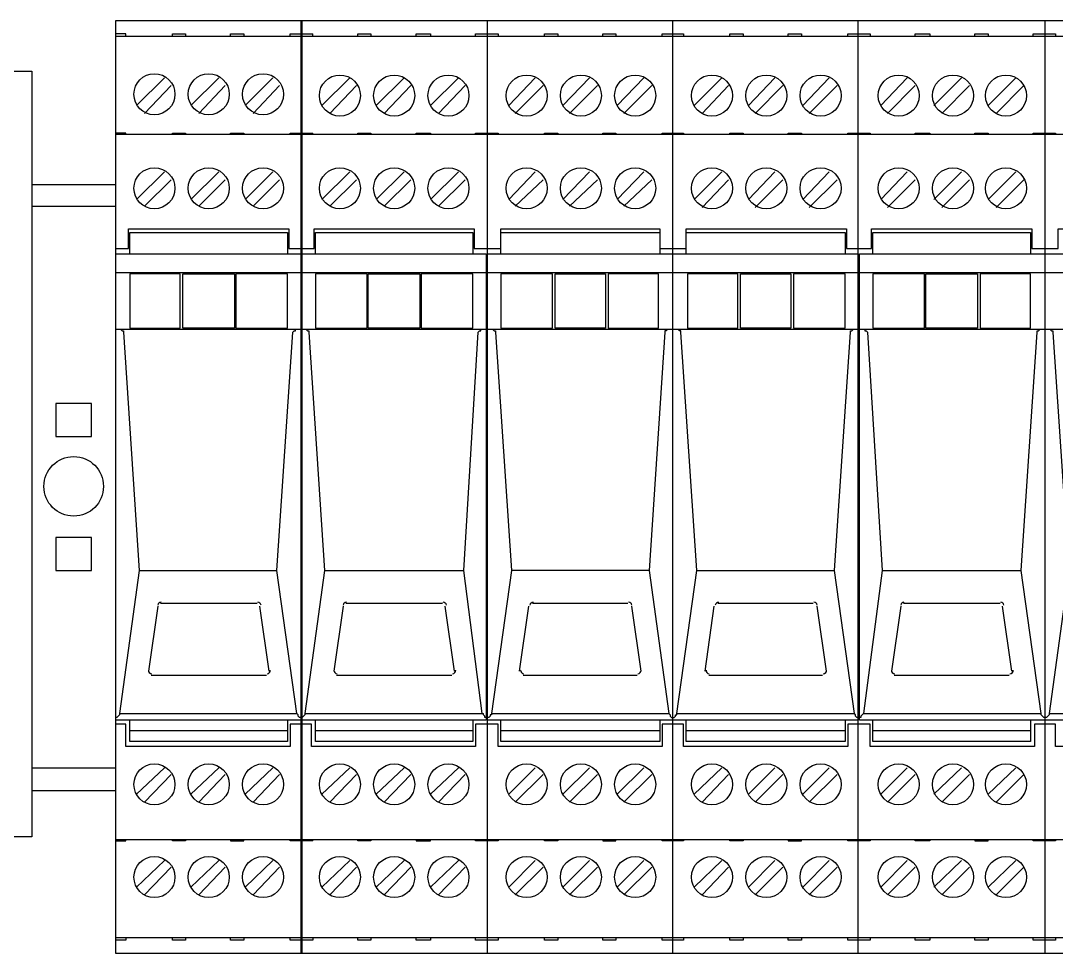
# Model space of a CAD drawing. Header units: feet. Extents: x -159 to 1687, y -48 to 1556.
# Drawn here: x 543.9162 to 544.242, y 1043.0994 to 1043.3927 of the extents above; entities that cross this region are included whole.
import ezdxf

# ---------------------------------------------------------------- set-up
doc = ezdxf.new("R2010")
doc.units = ezdxf.units.FT
doc.header["$MEASUREMENT"] = 0
doc.layers.add('PDF_0', color=7, linetype='Continuous')

msp = doc.modelspace()

# ---------------------------------------------------------------- linework, layer by layer
at = {"layer": 'PDF_0', "lineweight": 25}
for p, q in [((544.4143165518451, 1043.392712482336), (543.9459612795497, 1043.392712482336)), ((544.4143165518451, 1043.387712248112), (543.9459612795497, 1043.387712248112)), ((544.4143165518451, 1043.356877470399), (543.9459612795497, 1043.356877470399)), ((544.0672169594766, 1043.31937571372), (544.0672169594766, 1043.327292751241)), ((544.1172193017144, 1043.327292751241), (544.1172193017144, 1043.31937571372)), ((544.1255530254209, 1043.31937571372), (544.1255530254209, 1043.327292751241)), ((544.179722229512, 1043.295624601157), (544.0630500976235, 1043.295624601157)), ((544.2968110475858, 1043.295624601157), (544.1801389156974, 1043.295624601157)), ((544.179722229512, 1043.172702176489), (544.0630500976235, 1043.172702176489))]:
    msp.add_line(p, q, dxfattribs=at)
for points in [[(543.9459612795497, 1043.392712482336), (543.9459612795497, 1043.099365407873), (544.4143165518451, 1043.099365407873)], [(544.004297345494, 1043.392712482336), (544.004297345494, 1043.099365407873)], [(544.0047140316792, 1043.099365407873), (544.0047140316792, 1043.392712482336)], [(544.0630500976235, 1043.099365407873), (544.0630500976235, 1043.392712482336)], [(544.1213861635679, 1043.099365407873), (544.1213861635679, 1043.392712482336)], [(544.179722229512, 1043.099365407873), (544.179722229512, 1043.392712482336)], [(544.2384749816417, 1043.099365407873), (544.2384749816417, 1043.392712482336)], [(543.9492947690321, 1043.387712248112), (543.9492947690321, 1043.388545620483), (543.9459612795497, 1043.388545620483)], [(543.9638787855183, 1043.387712248112), (543.9638787855183, 1043.388545620483), (543.9680456473714, 1043.388545620483), (543.9680456473714, 1043.387712248112)], [(543.9822129776719, 1043.387712248112), (543.9822129776719, 1043.388545620483), (543.9863798395254, 1043.388545620483), (543.9863798395254, 1043.387712248112)], [(544.0009638560114, 1043.387712248112), (544.0009638560114, 1043.388545620483), (544.0080475211616, 1043.388545620483)], [(544.0080475211616, 1043.387712248112), (544.0080475211616, 1043.388545620483)], [(544.0222148514626, 1043.387712248112), (544.0222148514626, 1043.388545620483), (544.0263817133157, 1043.388545620483), (544.0263817133157, 1043.387712248112)], [(544.0405490436165, 1043.387712248112), (544.0405490436165, 1043.388545620483), (544.0451325916549, 1043.388545620483), (544.0451325916549, 1043.387712248112)], [(544.0592999219557, 1043.387712248112), (544.0592999219557, 1043.388545620483), (544.066383587106, 1043.388545620483), (544.066383587106, 1043.387712248112)], [(544.0809676035922, 1043.387712248112), (544.0809676035922, 1043.388545620483), (544.0851344654452, 1043.388545620483), (544.0851344654452, 1043.387712248112)], [(544.099301795746, 1043.387712248112), (544.099301795746, 1043.388545620483), (544.1034686575993, 1043.388545620483), (544.1034686575993, 1043.387712248112)], [(544.1180526740852, 1043.387712248112), (544.1180526740852, 1043.388545620483), (544.1247196530503, 1043.388545620483), (544.1247196530503, 1043.387712248112)], [(544.1393036695365, 1043.387712248112), (544.1393036695365, 1043.388545620483), (544.1434705313895, 1043.388545620483), (544.1434705313895, 1043.387712248112)], [(544.1576378616903, 1043.387712248112), (544.1576378616903, 1043.388545620483), (544.1618047235434, 1043.388545620483), (544.1618047235434, 1043.387712248112)], [(544.1763887400296, 1043.387712248112), (544.1763887400296, 1043.388545620483), (544.1834724051798, 1043.388545620483), (544.1834724051798, 1043.387712248112)], [(544.1976397354804, 1043.387712248112), (544.1976397354804, 1043.388545620483), (544.2022232835191, 1043.388545620483), (544.2022232835191, 1043.387712248112)], [(544.2163906138198, 1043.387712248112), (544.2163906138198, 1043.388545620483), (544.2205574756731, 1043.388545620483), (544.2205574756731, 1043.387712248112)], [(544.2347248059739, 1043.387712248112), (544.2347248059739, 1043.388545620483), (544.2418084711242, 1043.388545620483), (544.2418084711242, 1043.387712248112)], [(543.9526282585148, 1043.366044566475), (543.9613786684063, 1043.374794976367)], [(543.9697123921128, 1043.366044566475), (543.9784628020045, 1043.374794976367)], [(543.9867965257106, 1043.366044566475), (543.9955469356023, 1043.374794976367)], [(544.0109643244589, 1043.366044566475), (544.0197147343506, 1043.374794976367)], [(544.0280484580571, 1043.366044566475), (544.0367988679484, 1043.374794976367)], [(544.0451325916549, 1043.366044566475), (544.0538830015466, 1043.374794976367)], [(544.0697170765886, 1043.366044566475), (544.0780508002949, 1043.374794976367)], [(544.0868012101866, 1043.366044566475), (544.0951349338927, 1043.374794976367)], [(544.1038853437844, 1043.366044566475), (544.1122190674907, 1043.374794976367)], [(544.1280531425327, 1043.366044566475), (544.1368035524245, 1043.374794976367)], [(544.145137276131, 1043.366044566475), (544.153470999837, 1043.374794976367)], [(544.1622214097288, 1043.366044566475), (544.1705551334351, 1043.374794976367)], [(544.1868058946625, 1043.366044566475), (544.1951396183688, 1043.374794976367)], [(544.2034733420749, 1043.366044566475), (544.2122237519666, 1043.374794976367)], [(544.2205574756731, 1043.366044566475), (544.2293078855646, 1043.374794976367)], [(543.9551283756266, 1043.363544449363), (543.9634620993331, 1043.372294859255)], [(543.9722125092244, 1043.363544449363), (543.9805462329309, 1043.372294859255)], [(543.9892966428226, 1043.363544449363), (543.9976303665289, 1043.372294859255)], [(544.0134644415709, 1043.363544449363), (544.021798165277, 1043.372294859255)], [(544.0305485751687, 1043.363544449363), (544.038882298875, 1043.372294859255)], [(544.0476327087667, 1043.363544449363), (544.0559664324733, 1043.372294859255)], [(544.0718005075153, 1043.363544449363), (544.0805509174065, 1043.372294859255)], [(544.088884641113, 1043.363544449363), (544.0976350510048, 1043.372294859255)], [(544.1059687747111, 1043.363544449363), (544.1147191846028, 1043.372294859255)], [(544.1305532596448, 1043.363544449363), (544.1388869833509, 1043.372294859255)], [(544.1472207070574, 1043.363544449363), (544.1559711169489, 1043.372294859255)], [(544.1643048406554, 1043.363544449363), (544.1730552505471, 1043.372294859255)], [(544.1888893255891, 1043.363544449363), (544.1976397354804, 1043.372294859255)], [(544.2059734591869, 1043.363544449363), (544.2147238690786, 1043.372294859255)], [(544.2230575927849, 1043.363544449363), (544.2318080026766, 1043.372294859255)], [(543.9492947690321, 1043.356877470399), (543.9492947690321, 1043.357294156584), (543.9459612795497, 1043.357294156584)], [(543.9638787855183, 1043.356877470399), (543.9638787855183, 1043.357294156584), (543.9680456473714, 1043.357294156584), (543.9680456473714, 1043.356877470399)], [(543.9822129776719, 1043.356877470399), (543.9822129776719, 1043.357294156584), (543.9863798395254, 1043.357294156584), (543.9863798395254, 1043.356877470399)], [(544.0009638560114, 1043.356877470399), (544.0009638560114, 1043.357294156584), (544.0080475211616, 1043.357294156584)], [(544.0080475211616, 1043.356877470399), (544.0080475211616, 1043.357294156584)], [(544.0222148514626, 1043.356877470399), (544.0222148514626, 1043.357294156584), (544.0263817133157, 1043.357294156584), (544.0263817133157, 1043.356877470399)], [(544.0405490436165, 1043.356877470399), (544.0405490436165, 1043.357294156584), (544.0451325916549, 1043.357294156584), (544.0451325916549, 1043.356877470399)], [(544.0592999219557, 1043.356877470399), (544.0592999219557, 1043.357294156584), (544.066383587106, 1043.357294156584), (544.066383587106, 1043.356877470399)], [(544.0809676035922, 1043.356877470399), (544.0809676035922, 1043.357294156584), (544.0851344654452, 1043.357294156584), (544.0851344654452, 1043.356877470399)], [(544.099301795746, 1043.356877470399), (544.099301795746, 1043.357294156584), (544.1034686575993, 1043.357294156584), (544.1034686575993, 1043.356877470399)], [(544.1180526740852, 1043.356877470399), (544.1180526740852, 1043.357294156584), (544.1247196530503, 1043.357294156584), (544.1247196530503, 1043.356877470399)], [(544.1393036695365, 1043.356877470399), (544.1393036695365, 1043.357294156584), (544.1434705313895, 1043.357294156584), (544.1434705313895, 1043.356877470399)], [(544.1576378616903, 1043.356877470399), (544.1576378616903, 1043.357294156584), (544.1618047235434, 1043.357294156584), (544.1618047235434, 1043.356877470399)], [(544.1763887400296, 1043.356877470399), (544.1763887400296, 1043.357294156584), (544.1834724051798, 1043.357294156584), (544.1834724051798, 1043.356877470399)], [(544.1976397354804, 1043.356877470399), (544.1976397354804, 1043.357294156584), (544.2022232835191, 1043.357294156584), (544.2022232835191, 1043.356877470399)], [(544.2163906138198, 1043.356877470399), (544.2163906138198, 1043.357294156584), (544.2205574756731, 1043.357294156584), (544.2205574756731, 1043.356877470399)], [(544.2347248059739, 1043.356877470399), (544.2347248059739, 1043.357294156584), (544.2418084711242, 1043.357294156584), (544.2418084711242, 1043.356877470399)], [(543.9526282585148, 1043.336459847318), (543.9613786684063, 1043.34521025721)], [(543.9697123921128, 1043.336459847318), (543.9784628020045, 1043.34521025721)], [(543.9867965257106, 1043.336459847318), (543.9955469356023, 1043.34521025721)], [(544.0109643244589, 1043.336459847318), (544.0197147343506, 1043.34521025721)], [(544.0280484580571, 1043.336459847318), (544.0367988679484, 1043.34521025721)], [(544.0451325916549, 1043.336459847318), (544.0538830015466, 1043.34521025721)], [(544.0697170765886, 1043.336459847318), (544.0780508002949, 1043.34521025721)], [(544.0868012101866, 1043.336459847318), (544.0951349338927, 1043.34521025721)], [(544.1038853437844, 1043.336459847318), (544.1122190674907, 1043.34521025721)], [(544.1280531425327, 1043.336459847318), (544.1368035524245, 1043.34521025721)], [(544.145137276131, 1043.336459847318), (544.153470999837, 1043.34521025721)], [(544.1622214097288, 1043.336459847318), (544.1705551334351, 1043.34521025721)], [(544.1868058946625, 1043.336459847318), (544.1951396183688, 1043.34521025721)], [(544.2034733420749, 1043.336459847318), (544.2122237519666, 1043.34521025721)], [(544.2205574756731, 1043.336459847318), (544.2293078855646, 1043.34521025721)], [(543.9551283756266, 1043.334376416391), (543.9634620993331, 1043.342710140098)], [(543.9722125092244, 1043.334376416391), (543.9805462329309, 1043.342710140098)], [(543.9892966428226, 1043.334376416391), (543.9976303665289, 1043.342710140098)], [(544.0134644415709, 1043.334376416391), (544.021798165277, 1043.342710140098)], [(544.0305485751687, 1043.334376416391), (544.038882298875, 1043.342710140098)], [(544.0476327087667, 1043.334376416391), (544.0559664324733, 1043.342710140098)], [(544.0718005075153, 1043.334376416391), (544.0805509174065, 1043.342710140098)], [(544.088884641113, 1043.334376416391), (544.0976350510048, 1043.342710140098)], [(544.1059687747111, 1043.334376416391), (544.1147191846028, 1043.342710140098)], [(544.1305532596448, 1043.333959730206), (544.1388869833509, 1043.342710140098)], [(544.1472207070574, 1043.333959730206), (544.1559711169489, 1043.342710140098)], [(544.1643048406554, 1043.333959730206), (544.1730552505471, 1043.342710140098)], [(544.1888893255891, 1043.333959730206), (544.1976397354804, 1043.342710140098)], [(544.2059734591869, 1043.333959730206), (544.2147238690786, 1043.342710140098)], [(544.2230575927849, 1043.333959730206), (544.2318080026766, 1043.342710140098)], [(543.9459612795497, 1043.341043395357), (543.9197100498745, 1043.341043395357)], [(543.9197100498745, 1043.334376416391), (543.9459612795497, 1043.334376416391)], [(543.9459612795497, 1043.321042458461), (543.9501281414027, 1043.321042458461), (543.9501281414027, 1043.327292751241), (544.0005471698262, 1043.327292751241), (544.0005471698262, 1043.321042458461), (544.0084642073471, 1043.321042458461)], [(543.9505448275879, 1043.31937571372), (543.9505448275879, 1043.326042692685), (544.0001304836405, 1043.326042692685), (544.0001304836405, 1043.31937571372)], [(544.0084642073471, 1043.321042458461), (544.0084642073471, 1043.327292751241), (544.0588832357705, 1043.327292751241), (544.0588832357705, 1043.321042458461), (544.0672169594766, 1043.321042458461)], [(544.0088808935323, 1043.31937571372), (544.0088808935323, 1043.326042692685), (544.0584665495849, 1043.326042692685), (544.0584665495849, 1043.31937571372)], [(544.0672169594766, 1043.327292751241), (544.1172193017144, 1043.327292751241)], [(544.0672169594766, 1043.326042692685), (544.1172193017144, 1043.326042692685)], [(544.1255530254209, 1043.327292751241), (544.1759720538444, 1043.327292751241), (544.1759720538444, 1043.321042458461), (544.1838890913652, 1043.321042458461), (544.1838890913652, 1043.327292751241), (544.2343081197882, 1043.327292751241), (544.2343081197882, 1043.321042458461), (544.2426418434948, 1043.321042458461), (544.2426418434948, 1043.327292751241), (544.2930608719182, 1043.327292751241), (544.2930608719182, 1043.321042458461), (544.3009779094393, 1043.321042458461), (544.3009779094393, 1043.327292751241), (544.3513969378623, 1043.327292751241), (544.3513969378623, 1043.321042458461), (544.3597306615688, 1043.321042458461), (544.3597306615688, 1043.327292751241), (544.4101496899921, 1043.327292751241), (544.4101496899921, 1043.321042458461), (544.4143165518451, 1043.321042458461)], [(544.1255530254209, 1043.326042692685), (544.1755553676587, 1043.326042692685), (544.1755553676587, 1043.31937571372)], [(544.1843057775504, 1043.31937571372), (544.1843057775504, 1043.326042692685), (544.233891433603, 1043.326042692685), (544.233891433603, 1043.31937571372)], [(543.9459612795497, 1043.31937571372), (544.004297345494, 1043.31937571372)], [(544.0047140316792, 1043.31937571372), (544.0626334114381, 1043.31937571372), (544.0626334114381, 1043.172702176489), (544.0047140316792, 1043.172702176489)], [(544.0630500976235, 1043.31937571372), (544.179722229512, 1043.31937571372)], [(544.1172193017144, 1043.321042458461), (544.1255530254209, 1043.321042458461)], [(544.2968110475858, 1043.172702176489), (544.1801389156974, 1043.172702176489), (544.1801389156974, 1043.31937571372)], [(544.1801389156974, 1043.31937571372), (544.2968110475858, 1043.31937571372)], [(543.9459612795497, 1043.313542107126), (544.004297345494, 1043.313542107126)], [(544.0047140316792, 1043.313542107126), (544.0626334114381, 1043.313542107126)], [(544.0630500976235, 1043.313542107126), (544.179722229512, 1043.313542107126)], [(544.1801389156974, 1043.313542107126), (544.2968110475858, 1043.313542107126)], [(543.9476280242911, 1043.295624601157), (543.9480447104763, 1043.295207914972), (543.9484613966613, 1043.295207914972), (543.9484613966613, 1043.294791228786), (543.9534616308852, 1043.219787715429), (543.9472113381055, 1043.174785607415), (543.9472113381055, 1043.17436892123), (543.9463779657349, 1043.173535548859), (543.9459612795497, 1043.173535548859)], [(544.004297345494, 1043.295624601157), (543.9459612795497, 1043.295624601157)], [(543.9534616308852, 1043.219787715429), (543.9967969941581, 1043.219787715429), (544.001797228382, 1043.294791228786), (544.0022139145674, 1043.295207914972), (544.0026306007526, 1043.295207914972), (544.0026306007526, 1043.295624601157)], [(544.005964090235, 1043.295624601157), (544.0063807764207, 1043.295207914972), (544.0067974626058, 1043.295207914972), (544.0067974626058, 1043.294791228786), (544.0117976968295, 1043.219787715429), (544.0055474040498, 1043.174785607415), (544.0055474040498, 1043.17436892123), (544.0047140316792, 1043.173535548859)], [(544.0626334114381, 1043.295624601157), (544.0047140316792, 1043.295624601157)], [(544.0117976968295, 1043.219787715429), (544.0555497462876, 1043.219787715429), (544.0601332943263, 1043.294791228786), (544.0605499805115, 1043.295207914972), (544.0609666666969, 1043.295207914972), (544.0609666666969, 1043.295624601157)], [(544.064716842365, 1043.295624601157), (544.0651335285502, 1043.295207914972), (544.0655502147354, 1043.295207914972), (544.0655502147354, 1043.294791228786), (544.070550448959, 1043.219787715429), (544.0643001561793, 1043.174785607415), (544.0643001561793, 1043.17436892123), (544.0638834699942, 1043.17436892123), (544.0638834699942, 1043.173952235044), (544.0634667838087, 1043.173535548859), (544.0630500976235, 1043.173535548859)], [(544.1197194188264, 1043.295624601157), (544.1193027326412, 1043.295207914972), (544.1188860464558, 1043.295207914972), (544.1188860464558, 1043.294791228786), (544.113885812232, 1043.219787715429), (544.070550448959, 1043.219787715429)], [(544.113885812232, 1043.219787715429), (544.1201361050116, 1043.174785607415), (544.1205527911973, 1043.17436892123), (544.1205527911973, 1043.173952235044), (544.1209694773825, 1043.173535548859), (544.1218028497531, 1043.173535548859), (544.1222195359383, 1043.173952235044), (544.1222195359383, 1043.17436892123), (544.1226362221237, 1043.17436892123), (544.1226362221237, 1043.174785607415), (544.1288865149033, 1043.219787715429), (544.1238862806797, 1043.294791228786), (544.1238862806797, 1043.295207914972), (544.1234695944945, 1043.295207914972), (544.1230529083089, 1043.295624601157)], [(544.1288865149033, 1043.219787715429), (544.1722218781765, 1043.219787715429), (544.1772221124002, 1043.294791228786), (544.1772221124002, 1043.295207914972), (544.1776387985853, 1043.295207914972), (544.1780554847708, 1043.295624601157)], [(544.1818056604384, 1043.295624601157), (544.1818056604384, 1043.295207914972), (544.182222346624, 1043.295207914972), (544.1826390328092, 1043.294791228786), (544.1872225808477, 1043.219787715429), (544.1813889742532, 1043.174785607415), (544.1805556018826, 1043.173952235044), (544.1805556018826, 1043.173535548859), (544.1801389156974, 1043.173535548859)], [(544.1872225808477, 1043.219787715429), (544.230974630306, 1043.219787715429), (544.2359748645297, 1043.294791228786), (544.2359748645297, 1043.295207914972), (544.2363915507149, 1043.295207914972), (544.2368082369003, 1043.295624601157)], [(544.2401417263827, 1043.295624601157), (544.2405584125684, 1043.295207914972), (544.2409750987536, 1043.295207914972), (544.2409750987536, 1043.294791228786), (544.2459753329772, 1043.219787715429), (544.2397250401975, 1043.174785607415), (544.2397250401975, 1043.17436892123), (544.2388916678269, 1043.173535548859), (544.2380582954563, 1043.173535548859), (544.2376416092711, 1043.173952235044), (544.2372249230855, 1043.17436892123), (544.2372249230855, 1043.174785607415), (544.230974630306, 1043.219787715429)], [(544.004297345494, 1043.173535548859), (544.0038806593086, 1043.173535548859), (544.0034639731234, 1043.173952235044), (544.0034639731234, 1043.17436892123), (544.0030472869378, 1043.174785607415), (543.9967969941581, 1043.219787715429)], [(544.0613833528821, 1043.174785607415), (544.0555497462876, 1043.219787715429)], [(544.179722229512, 1043.173535548859), (544.1793055433268, 1043.173535548859), (544.1788888571416, 1043.173952235044), (544.1788888571416, 1043.17436892123), (544.178472170956, 1043.174785607415), (544.1722218781765, 1043.219787715429)], [(543.9592952374796, 1043.208537188426), (543.9563784341824, 1043.188119565345)], [(543.9905467013784, 1043.209370560796), (543.9601286098502, 1043.209370560796)], [(543.9942968770465, 1043.188119565345), (543.9913800737493, 1043.208537188426)], [(544.017631303424, 1043.208537188426), (544.0147145001267, 1043.188119565345)], [(544.048882767323, 1043.209370560796), (544.0184646757946, 1043.209370560796)], [(544.0526329429904, 1043.188119565345), (544.0497161396931, 1043.208537188426)], [(544.0759673693683, 1043.208537188426), (544.0730505660711, 1043.188119565345)], [(544.1072188332669, 1043.209370560796), (544.0772174279241, 1043.209370560796)], [(544.1113856951204, 1043.188119565345), (544.1084688918231, 1043.208537188426)], [(544.1343034353126, 1043.208537188426), (544.1313866320154, 1043.188119565345)], [(544.1655548992112, 1043.209370560796), (544.1355534938687, 1043.209370560796)], [(544.1697217610642, 1043.188119565345), (544.166804957767, 1043.208537188426)], [(544.1930561874422, 1043.208537188426), (544.1901393841449, 1043.188119565345)], [(544.2243076513407, 1043.209370560796), (544.193889559813, 1043.209370560796)], [(544.2280578270088, 1043.188119565345), (544.2251410237116, 1043.208537188426)], [(543.957211806553, 1043.186869506789), (543.9934635046757, 1043.186869506789)], [(544.0155478724973, 1043.186869506789), (544.0517995706202, 1043.186869506789)], [(544.0743006246269, 1043.186869506789), (544.1101356365641, 1043.186869506789)], [(544.1326366905714, 1043.186869506789), (544.1684717025084, 1043.186869506789)], [(544.1909727565157, 1043.186869506789), (544.227224454638, 1043.186869506789)], [(544.004297345494, 1043.172702176489), (543.9459612795497, 1043.172702176489)], [(543.9472113381055, 1043.174785607415), (544.0030472869378, 1043.174785607415)], [(544.0001304836405, 1043.172702176489), (544.0001304836405, 1043.166035197524), (543.9505448275879, 1043.166035197524), (543.9505448275879, 1043.172702176489)], [(544.0055474040498, 1043.174785607415), (544.0618000390677, 1043.174785607415)], [(544.0584665495849, 1043.172702176489), (544.0584665495849, 1043.166035197524), (544.0088808935323, 1043.166035197524), (544.0088808935323, 1043.172702176489)], [(544.0626334114381, 1043.173535548859), (544.0622167252529, 1043.173535548859), (544.0622167252529, 1043.173952235044), (544.0618000390677, 1043.17436892123), (544.0618000390677, 1043.174785607415)], [(544.0643001561793, 1043.174785607415), (544.1201361050116, 1043.174785607415)], [(544.1172193017144, 1043.172702176489), (544.1172193017144, 1043.166035197524), (544.0672169594766, 1043.166035197524), (544.0672169594766, 1043.172702176489)], [(544.1226362221237, 1043.174785607415), (544.178472170956, 1043.174785607415)], [(544.1755553676587, 1043.172702176489), (544.1755553676587, 1043.166035197524), (544.1255530254209, 1043.166035197524), (544.1255530254209, 1043.172702176489)], [(544.1813889742532, 1043.174785607415), (544.2372249230855, 1043.174785607415)], [(544.233891433603, 1043.172702176489), (544.233891433603, 1043.166035197524), (544.1843057775504, 1043.166035197524), (544.1843057775504, 1043.172702176489)], [(544.2397250401975, 1043.174785607415), (544.2955609890298, 1043.174785607415)], [(544.0076308349765, 1043.171452117933), (544.0009638560114, 1043.171452117933), (544.0009638560114, 1043.164368452783), (543.9492947690321, 1043.164368452783), (543.9492947690321, 1043.171452117933), (543.9459612795497, 1043.171452117933)], [(544.0001304836405, 1043.169368687006), (543.9505448275879, 1043.169368687006)], [(544.2934775581034, 1043.164368452783), (544.2418084711242, 1043.164368452783), (544.2418084711242, 1043.171452117933), (544.2351414921591, 1043.171452117933), (544.2351414921591, 1043.164368452783), (544.1834724051798, 1043.164368452783), (544.1834724051798, 1043.171452117933), (544.1763887400296, 1043.171452117933), (544.1763887400296, 1043.164368452783), (544.1247196530503, 1043.164368452783), (544.1247196530503, 1043.171452117933), (544.1180526740852, 1043.171452117933), (544.1180526740852, 1043.164368452783), (544.066383587106, 1043.164368452783), (544.066383587106, 1043.171452117933), (544.0592999219557, 1043.171452117933), (544.0592999219557, 1043.164368452783), (544.0076308349765, 1043.164368452783), (544.0076308349765, 1043.171452117933)], [(544.0584665495849, 1043.169368687006), (544.0088808935323, 1043.169368687006)], [(544.1172193017144, 1043.169368687006), (544.0672169594766, 1043.169368687006)], [(544.1755553676587, 1043.169368687006), (544.1255530254209, 1043.169368687006)], [(544.233891433603, 1043.169368687006), (544.1843057775504, 1043.169368687006)], [(543.9197100498745, 1043.157701473817), (543.9459612795497, 1043.157701473817)], [(543.9526282585148, 1043.149367750111), (543.9613786684063, 1043.157701473817)], [(543.9551283756266, 1043.146867632999), (543.9634620993331, 1043.155618042891)], [(543.9697123921128, 1043.149367750111), (543.9784628020045, 1043.157701473817)], [(543.9722125092244, 1043.146867632999), (543.9805462329309, 1043.155618042891)], [(543.9867965257106, 1043.149367750111), (543.9955469356023, 1043.157701473817)], [(543.9892966428226, 1043.146867632999), (543.9976303665289, 1043.155618042891)], [(544.0109643244589, 1043.149367750111), (544.0197147343506, 1043.157701473817)], [(544.0134644415709, 1043.146867632999), (544.021798165277, 1043.155618042891)], [(544.0280484580571, 1043.149367750111), (544.0367988679484, 1043.157701473817)], [(544.0305485751687, 1043.146867632999), (544.038882298875, 1043.155618042891)], [(544.0451325916549, 1043.149367750111), (544.0538830015466, 1043.157701473817)], [(544.0476327087667, 1043.146867632999), (544.0559664324733, 1043.155618042891)], [(544.0697170765886, 1043.149367750111), (544.0780508002949, 1043.157701473817)], [(544.0718005075153, 1043.146867632999), (544.0805509174065, 1043.155618042891)], [(544.0868012101866, 1043.149367750111), (544.0951349338927, 1043.157701473817)], [(544.088884641113, 1043.146867632999), (544.0976350510048, 1043.155618042891)], [(544.1038853437844, 1043.149367750111), (544.1122190674907, 1043.157701473817)], [(544.1059687747111, 1043.146867632999), (544.1147191846028, 1043.155618042891)], [(544.1280531425327, 1043.149367750111), (544.1368035524245, 1043.157701473817)], [(544.1305532596448, 1043.146867632999), (544.1388869833509, 1043.155618042891)], [(544.145137276131, 1043.149367750111), (544.153470999837, 1043.157701473817)], [(544.1472207070574, 1043.146867632999), (544.1559711169489, 1043.155618042891)], [(544.1622214097288, 1043.149367750111), (544.1705551334351, 1043.157701473817)], [(544.1643048406554, 1043.146867632999), (544.1730552505471, 1043.155618042891)], [(544.1868058946625, 1043.149367750111), (544.1951396183688, 1043.157701473817)], [(544.1888893255891, 1043.146867632999), (544.1976397354804, 1043.155618042891)], [(544.2034733420749, 1043.149367750111), (544.2122237519666, 1043.157701473817)], [(544.2059734591869, 1043.146867632999), (544.2147238690786, 1043.155618042891)], [(544.2205574756731, 1043.149367750111), (544.2293078855646, 1043.157701473817)], [(544.2230575927849, 1043.146867632999), (544.2318080026766, 1043.155618042891)], [(543.9197100498745, 1043.150617808667), (543.9459612795497, 1043.150617808667)], [(543.9459612795497, 1043.134783733625), (543.9492947690321, 1043.134783733625), (543.9492947690321, 1043.13520041981)], [(543.9459612795497, 1043.13520041981), (544.4143165518451, 1043.13520041981)], [(543.9680456473714, 1043.13520041981), (543.9680456473714, 1043.134783733625), (543.9638787855183, 1043.134783733625), (543.9638787855183, 1043.13520041981)], [(543.9822129776719, 1043.13520041981), (543.9822129776719, 1043.134783733625), (543.9863798395254, 1043.134783733625), (543.9863798395254, 1043.13520041981)], [(544.0080475211616, 1043.134783733625), (544.0009638560114, 1043.134783733625), (544.0009638560114, 1043.13520041981)], [(544.0080475211616, 1043.134783733625), (544.0080475211616, 1043.13520041981)], [(544.0263817133157, 1043.13520041981), (544.0263817133157, 1043.134783733625), (544.0222148514626, 1043.134783733625), (544.0222148514626, 1043.13520041981)], [(544.0405490436165, 1043.13520041981), (544.0405490436165, 1043.134783733625), (544.0451325916549, 1043.134783733625), (544.0451325916549, 1043.13520041981)], [(544.066383587106, 1043.13520041981), (544.066383587106, 1043.134783733625), (544.0592999219557, 1043.134783733625), (544.0592999219557, 1043.13520041981)], [(544.0851344654452, 1043.13520041981), (544.0851344654452, 1043.134783733625), (544.0809676035922, 1043.134783733625), (544.0809676035922, 1043.13520041981)], [(544.099301795746, 1043.13520041981), (544.099301795746, 1043.134783733625), (544.1034686575993, 1043.134783733625), (544.1034686575993, 1043.13520041981)], [(544.1247196530503, 1043.13520041981), (544.1247196530503, 1043.134783733625), (544.1180526740852, 1043.134783733625), (544.1180526740852, 1043.13520041981)], [(544.1434705313895, 1043.13520041981), (544.1434705313895, 1043.134783733625), (544.1393036695365, 1043.134783733625), (544.1393036695365, 1043.13520041981)], [(544.1576378616903, 1043.13520041981), (544.1576378616903, 1043.134783733625), (544.1618047235434, 1043.134783733625), (544.1618047235434, 1043.13520041981)], [(544.1834724051798, 1043.13520041981), (544.1834724051798, 1043.134783733625), (544.1763887400296, 1043.134783733625), (544.1763887400296, 1043.13520041981)], [(544.2022232835191, 1043.13520041981), (544.2022232835191, 1043.134783733625), (544.1976397354804, 1043.134783733625), (544.1976397354804, 1043.13520041981)], [(544.2163906138198, 1043.13520041981), (544.2163906138198, 1043.134783733625), (544.2205574756731, 1043.134783733625), (544.2205574756731, 1043.13520041981)], [(544.2418084711242, 1043.13520041981), (544.2418084711242, 1043.134783733625), (544.2347248059739, 1043.134783733625), (544.2347248059739, 1043.13520041981)], [(543.9526282585148, 1043.120199717138), (543.9613786684063, 1043.128533440845)], [(543.9551283756266, 1043.117699600027), (543.9634620993331, 1043.126450009919)], [(543.9697123921128, 1043.120199717138), (543.9784628020045, 1043.128533440845)], [(543.9722125092244, 1043.117699600027), (543.9805462329309, 1043.126450009919)], [(543.9867965257106, 1043.120199717138), (543.9955469356023, 1043.128533440845)], [(543.9892966428226, 1043.117699600027), (543.9976303665289, 1043.126450009919)], [(544.0109643244589, 1043.120199717138), (544.0197147343506, 1043.128533440845)], [(544.0134644415709, 1043.117699600027), (544.021798165277, 1043.126450009919)], [(544.0280484580571, 1043.120199717138), (544.0367988679484, 1043.128533440845)], [(544.0305485751687, 1043.117699600027), (544.038882298875, 1043.126450009919)], [(544.0451325916549, 1043.120199717138), (544.0538830015466, 1043.128533440845)], [(544.0476327087667, 1043.117699600027), (544.0559664324733, 1043.126450009919)], [(544.0697170765886, 1043.120199717138), (544.0780508002949, 1043.128533440845)], [(544.0718005075153, 1043.117699600027), (544.0805509174065, 1043.126450009919)], [(544.0868012101866, 1043.120199717138), (544.0951349338927, 1043.128533440845)], [(544.088884641113, 1043.117699600027), (544.0976350510048, 1043.126450009919)], [(544.1038853437844, 1043.120199717138), (544.1122190674907, 1043.128533440845)], [(544.1059687747111, 1043.117699600027), (544.1147191846028, 1043.126450009919)], [(544.1280531425327, 1043.120199717138), (544.1368035524245, 1043.128533440845)], [(544.1305532596448, 1043.117699600027), (544.1388869833509, 1043.126450009919)], [(544.145137276131, 1043.120199717138), (544.153470999837, 1043.128533440845)], [(544.1472207070574, 1043.117699600027), (544.1559711169489, 1043.126450009919)], [(544.1622214097288, 1043.120199717138), (544.1705551334351, 1043.128533440845)], [(544.1643048406554, 1043.117699600027), (544.1730552505471, 1043.126450009919)], [(544.1868058946625, 1043.120199717138), (544.1951396183688, 1043.128533440845)], [(544.1888893255891, 1043.117699600027), (544.1976397354804, 1043.126450009919)], [(544.2034733420749, 1043.120199717138), (544.2122237519666, 1043.128533440845)], [(544.2059734591869, 1043.117699600027), (544.2147238690786, 1043.126450009919)], [(544.2205574756731, 1043.120199717138), (544.2293078855646, 1043.128533440845)], [(544.2230575927849, 1043.117699600027), (544.2318080026766, 1043.126450009919)], [(543.9492947690321, 1043.104365642097), (543.9492947690321, 1043.103532269726), (543.9459612795497, 1043.103532269726)], [(543.9459612795497, 1043.104365642097), (544.4143165518451, 1043.104365642097)], [(543.9680456473714, 1043.104365642097), (543.9680456473714, 1043.103532269726), (543.9638787855183, 1043.103532269726), (543.9638787855183, 1043.104365642097)], [(543.9863798395254, 1043.104365642097), (543.9863798395254, 1043.103532269726), (543.9822129776719, 1043.103532269726), (543.9822129776719, 1043.104365642097)], [(544.0080475211616, 1043.103532269726), (544.0009638560114, 1043.103532269726), (544.0009638560114, 1043.104365642097)], [(544.0080475211616, 1043.104365642097), (544.0080475211616, 1043.103532269726)], [(544.0263817133157, 1043.104365642097), (544.0263817133157, 1043.103532269726), (544.0222148514626, 1043.103532269726), (544.0222148514626, 1043.104365642097)], [(544.0451325916549, 1043.104365642097), (544.0451325916549, 1043.103532269726), (544.0405490436165, 1043.103532269726), (544.0405490436165, 1043.104365642097)], [(544.066383587106, 1043.104365642097), (544.066383587106, 1043.103532269726), (544.0592999219557, 1043.103532269726), (544.0592999219557, 1043.104365642097)], [(544.0851344654452, 1043.104365642097), (544.0851344654452, 1043.103532269726), (544.0809676035922, 1043.103532269726), (544.0809676035922, 1043.104365642097)], [(544.1034686575993, 1043.104365642097), (544.1034686575993, 1043.103532269726), (544.099301795746, 1043.103532269726), (544.099301795746, 1043.104365642097)], [(544.1247196530503, 1043.104365642097), (544.1247196530503, 1043.103532269726), (544.1180526740852, 1043.103532269726), (544.1180526740852, 1043.104365642097)], [(544.1434705313895, 1043.104365642097), (544.1434705313895, 1043.103532269726), (544.1393036695365, 1043.103532269726), (544.1393036695365, 1043.104365642097)], [(544.1618047235434, 1043.104365642097), (544.1618047235434, 1043.103532269726), (544.1576378616903, 1043.103532269726), (544.1576378616903, 1043.104365642097)], [(544.1834724051798, 1043.104365642097), (544.1834724051798, 1043.103532269726), (544.1763887400296, 1043.103532269726), (544.1763887400296, 1043.104365642097)], [(544.2022232835191, 1043.104365642097), (544.2022232835191, 1043.103532269726), (544.1976397354804, 1043.103532269726), (544.1976397354804, 1043.104365642097)], [(544.2205574756731, 1043.104365642097), (544.2205574756731, 1043.103532269726), (544.2163906138198, 1043.103532269726), (544.2163906138198, 1043.104365642097)], [(544.2418084711242, 1043.104365642097), (544.2418084711242, 1043.103532269726), (544.2347248059739, 1043.103532269726), (544.2347248059739, 1043.104365642097)]]:
    msp.add_lwpolyline(points, dxfattribs=at)
for points in [[(543.9197100498745, 1043.136033792181), (543.9126263847243, 1043.136033792181), (543.9126263847243, 1043.376878407294), (543.9197100498745, 1043.376878407294)], [(543.9505448275879, 1043.296041287342), (543.9663789026299, 1043.296041287342), (543.9663789026299, 1043.31312542094), (543.9505448275879, 1043.31312542094)], [(543.9672122750007, 1043.296041287342), (543.9672122750007, 1043.31312542094), (543.9834630362282, 1043.31312542094), (543.9834630362282, 1043.296041287342)], [(543.9838797224133, 1043.31312542094), (543.9838797224133, 1043.296041287342), (544.0001304836405, 1043.296041287342), (544.0001304836405, 1043.31312542094)], [(544.0088808935323, 1043.296041287342), (544.0251316547599, 1043.296041287342), (544.0251316547599, 1043.31312542094), (544.0088808935323, 1043.31312542094)], [(544.0255483409451, 1043.296041287342), (544.0255483409451, 1043.31312542094), (544.0417991021723, 1043.31312542094), (544.0417991021723, 1043.296041287342)], [(544.0422157883577, 1043.31312542094), (544.0422157883577, 1043.296041287342), (544.0584665495849, 1043.296041287342), (544.0584665495849, 1043.31312542094)], [(544.0672169594766, 1043.296041287342), (544.0834677207038, 1043.296041287342), (544.0834677207038, 1043.31312542094), (544.0672169594766, 1043.31312542094)], [(544.0843010930746, 1043.296041287342), (544.0843010930746, 1043.31312542094), (544.1001351681166, 1043.31312542094), (544.1001351681166, 1043.296041287342)], [(544.1009685404872, 1043.31312542094), (544.1009685404872, 1043.296041287342), (544.1168026155292, 1043.296041287342), (544.1168026155292, 1043.31312542094)], [(544.1259697116061, 1043.296041287342), (544.1418037866481, 1043.296041287342), (544.1418037866481, 1043.31312542094), (544.1259697116061, 1043.31312542094)], [(544.1426371590189, 1043.296041287342), (544.1426371590189, 1043.31312542094), (544.1584712340609, 1043.31312542094), (544.1584712340609, 1043.296041287342)], [(544.1593046064315, 1043.31312542094), (544.1593046064315, 1043.296041287342), (544.1755553676587, 1043.296041287342), (544.1755553676587, 1043.31312542094)], [(544.1843057775504, 1043.296041287342), (544.2005565387776, 1043.296041287342), (544.2005565387776, 1043.31312542094), (544.1843057775504, 1043.31312542094)], [(544.2009732249633, 1043.296041287342), (544.2009732249633, 1043.31312542094), (544.2172239861904, 1043.31312542094), (544.2172239861904, 1043.296041287342)], [(544.218057358561, 1043.31312542094), (544.218057358561, 1043.296041287342), (544.233891433603, 1043.296041287342), (544.233891433603, 1043.31312542094)], [(543.9384609282138, 1043.272290174779), (543.9272104012105, 1043.272290174779), (543.9272104012105, 1043.261873020147), (543.9384609282138, 1043.261873020147)], [(543.9272104012105, 1043.219787715429), (543.9384609282138, 1043.219787715429), (543.9384609282138, 1043.230204870062), (543.9272104012105, 1043.230204870062)]]:
    msp.add_lwpolyline(points, close=True, dxfattribs=at)
for centre, radius in [((543.9582534934091, 1043.369586370443), 0.006458664479865295), ((543.9753376270069, 1043.369586370443), 0.006458664479881949), ((543.9924217606049, 1043.369586370443), 0.006458664479895605), ((544.0165895593534, 1043.369169684258), 0.006458664479890941), ((544.0336736929512, 1043.369169684258), 0.006458664479890775), ((544.0507578265492, 1043.369169684258), 0.006458664479924915), ((544.0753423114829, 1043.369169684258), 0.006458664479885947), ((544.0924264450807, 1043.369169684258), 0.006458664479916756), ((544.1095105786787, 1043.369169684258), 0.006458664479912092), ((544.1336783774273, 1043.369169684258), 0.006458664479863963), ((544.1507625110253, 1043.369169684258), 0.006458664479906098), ((544.1678466446231, 1043.369169684258), 0.006458664479891276), ((544.1924311295568, 1043.369169684258), 0.006458664479916256), ((544.2095152631548, 1043.369169684258), 0.006458664479908929), ((544.2261827105674, 1043.369169684258), 0.00645866447988428), ((543.9582534934091, 1043.340001651286), 0.006458664479884781), ((543.9753376270069, 1043.340001651286), 0.006458664479901601), ((543.9924217606049, 1043.340001651286), 0.006458664479915257), ((544.0165895593534, 1043.340001651286), 0.00645866447989344), ((544.0336736929512, 1043.340001651286), 0.00645866447989344), ((544.0507578265492, 1043.340001651286), 0.006458664479908096), ((544.0753423114829, 1043.340001651286), 0.006458664479888445), ((544.0924264450807, 1043.340001651286), 0.00645866447988628), ((544.1095105786787, 1043.340001651286), 0.006458664479901101), ((544.1336783774273, 1043.340001651286), 0.00645866447988045), ((544.1507625110253, 1043.340001651286), 0.006458664479908762), ((544.1678466446231, 1043.340001651286), 0.00645866447989394), ((544.1924311295568, 1043.340001651286), 0.006458664479885781), ((544.2095152631548, 1043.340001651286), 0.006458664479911593), ((544.2261827105674, 1043.340001651286), 0.006458664479919753), ((543.9328356877211, 1043.246247311206), 0.009375416160642315), ((543.9582534934091, 1043.152492867893), 0.006458664479888943), ((543.9753376270069, 1043.152492867894), 0.006458664479883449), ((543.9924217606049, 1043.152492867893), 0.006458664479897271), ((544.0165895593534, 1043.152492867894), 0.006458664479881283), ((544.0336736929512, 1043.152492867894), 0.006458664479861632), ((544.0507578265492, 1043.152492867894), 0.006458664479876453), ((544.0753423114829, 1043.152492867893), 0.006458664479903433), ((544.0924264450807, 1043.152492867894), 0.006458664479874122), ((544.1095105786787, 1043.152492867893), 0.006458664479896605), ((544.1336783774273, 1043.152492867894), 0.006458664479881616), ((544.1507625110253, 1043.152492867893), 0.006458664479929413), ((544.1678466446231, 1043.152492867894), 0.006458664479908761), ((544.1924311295568, 1043.152492867894), 0.006458664479900602), ((544.2095152631548, 1043.152492867894), 0.006458664479899102), ((544.2261827105674, 1043.152492867893), 0.006458664479915424), ((543.9582534934091, 1043.123324834921), 0.006458664479891443), ((543.9753376270069, 1043.123324834921), 0.006458664479901102), ((543.9924217606049, 1043.123324834921), 0.006458664479898604), ((544.0165895593534, 1043.123324834921), 0.006458664479883781), ((544.0336736929512, 1043.123324834921), 0.006458664479909595), ((544.0507578265492, 1043.123324834921), 0.006458664479891443), ((544.0753423114829, 1043.123324834921), 0.006458664479904765), ((544.0924264450807, 1043.123324834921), 0.006458664479909595), ((544.1095105786787, 1043.123324834921), 0.006458664479884114), ((544.1336783774273, 1043.123324834921), 0.006458664479896439), ((544.1507625110253, 1043.123324834921), 0.006458664479898936), ((544.1678466446231, 1043.123324834921), 0.006458664479890608), ((544.1924311295568, 1043.123324834921), 0.006458664479915756), ((544.2095152631548, 1043.123324834921), 0.00645866447991559), ((544.2261827105674, 1043.123324834921), 0.006458664479883616)]:
    msp.add_circle(centre, radius, dxfattribs=at)
for centre, radius, start, end in [((543.9603369537938, 1043.208745531404), 0.001041715578706627, 90.00004678100115, 172.0019096604419), ((543.9907550436203, 1043.208745531403), 0.00104171557892936, 7.998090347964421, 89.99995320541436), ((544.0186730197381, 1043.208745531404), 0.001041715578682147, 90.00004678526118, 172.0019096623759), ((544.0490911095646, 1043.208745531404), 0.001041715578731737, 7.998090337295207, 89.99995321468998), ((544.0774257718676, 1043.208745531403), 0.001041715578814376, 90.000046785297, 172.0019096551796), ((544.107427175509, 1043.208745531403), 0.001041715578927728, 7.998090344767436, 89.99995320505936), ((544.1357618378115, 1043.208745531404), 0.00104171557866516, 90.00004677694633, 172.0019096621392), ((544.1657632414533, 1043.208745531404), 0.001041715578729917, 7.998090334085321, 89.99995321434801), ((544.1940979037558, 1043.208745531404), 0.00104171557865317, 90.00004678247328, 172.0019096635597), ((544.2245159935833, 1043.208745531404), 0.001041715578541647, 7.998090333453845, 89.99995322451275), ((543.957420154343, 1043.188327907219), 0.001041719541491676, 172.001878996372, 269.9997850037694), ((543.9936718438591, 1043.188327920891), 0.001041727916567332, 270.0002149948562, 7.998121002391776), ((544.0157562202867, 1043.188327907219), 0.001041719540962677, 172.0018789692844, 269.9997849896996), ((544.0520079098033, 1043.188327920892), 0.001041727917299673, 270.0002150111569, 7.998121012192316), ((544.0745089724162, 1043.188327907219), 0.001041719540808589, 172.0018789726523, 269.9997850157156), ((544.1103439757476, 1043.188327920891), 0.001041727916875673, 270.0002150072454, 7.99812102996574), ((544.1328450383612, 1043.188327907219), 0.001041719541371478, 172.0018789904252, 269.9997849964153), ((544.1686800416917, 1043.188327920892), 0.001041727917514088, 270.0002150211979, 7.998120994932447), ((544.1911811043053, 1043.188327907219), 0.00104171954138857, 172.0018789857686, 269.9997850024145), ((544.2274327938219, 1043.188327920891), 0.001041727917012148, 270.0002149999923, 7.998121006259391)]:
    msp.add_arc(centre, radius, start, end, dxfattribs=at)

doc.saveas('drawing.dxf')
